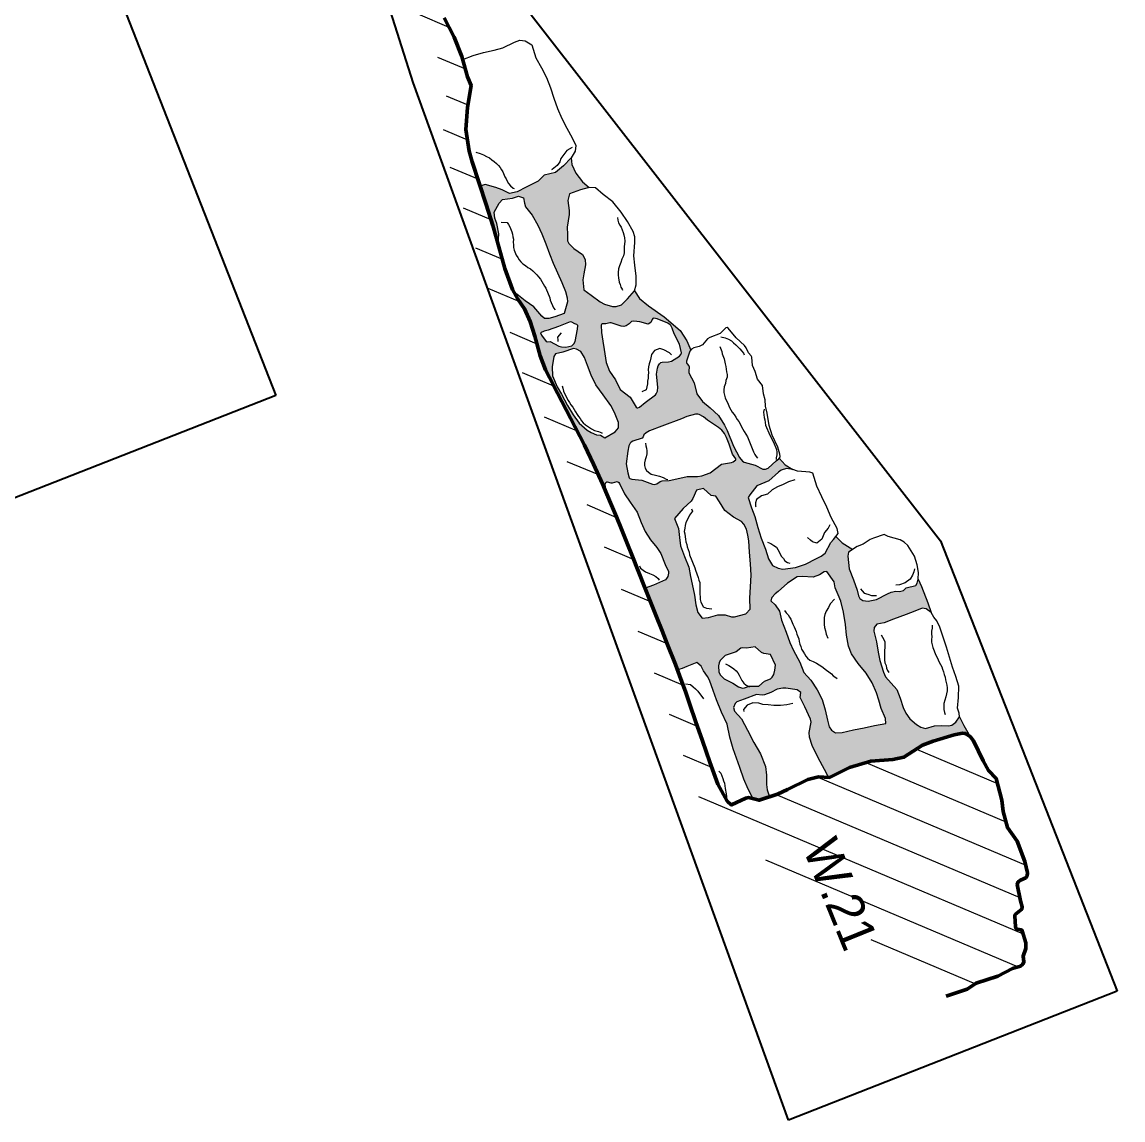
# Model space of a CAD drawing. Header units: millimetres. Extents: x -3113 to 15022, y -19591 to 4665.
# Drawn here: x 4160 to 6578, y -18801 to -16388 of the extents above; entities that cross this region are included whole.
import ezdxf

# ---------------------------------------------------------------- set-up
doc = ezdxf.new("R2010")
doc.units = ezdxf.units.MM
doc.header["$XCLIPFRAME"] = 2
for name, color, linetype, lineweight in [('0A-anno', 6, 'Continuous', 13), ('0A-cutline', 7, 'Continuous', 50), ('0A-detail', 7, 'Continuous', 18), ('0A-detail-detail', 7, 'Continuous', 13), ('0A-hatch', 7, 'Continuous', 25), ('0T-hatch', 7, 'Continuous', 9)]:
    doc.layers.add(name, color=color, linetype=linetype, lineweight=lineweight)
doc.styles.add('Annotative', font='Akzidenz-grotesk-roman.ttf')
picture_1 = doc.add_image_def('image3.png', size_in_pixel=(1920, 1080))
picture_2 = doc.add_image_def('image5.png', size_in_pixel=(1920, 1080))
picture_3 = doc.add_image_def('image8.png', size_in_pixel=(1920, 1080))
picture_4 = doc.add_image_def('image11.png', size_in_pixel=(1920, 1080))

msp = doc.modelspace()

# ---------------------------------------------------------------- hatches: boundary and pattern name
at = {"layer": '0A-hatch'}
h = msp.add_hatch(dxfattribs=at)
h.set_pattern_fill('AR-SAND', color=256, angle=270.1763)
h.set_pattern_definition([(239.0944, (100.386, -16969.925), (19.4998, -44.91738), [0, -38.608, 0, -43.18, 0, -41.275]), (209.0944, (100.386, -16969.925), (-15.4156, -83.1953), [0, -20.828, 0, -34.798, 0, -13.335]), (169.0944, (129.435, -16958.427), (-73.49455, -29.24485), [0, -12.7, 0, -45.72, 0, -59.69]), (159.0944, (129.435, -16958.43), (-62.79185, -48.8297), [0, -6.35, 0, -29.972, 0, -34.29])])
h.paths.add_polyline_path([(4802.9, -14740.7), (4800.7, -14758.2), (4802.4, -14762.6), (4821.4, -14748.7), (4847.3, -14737.2), (4887.4, -14725.9), (4908.8, -14738.9), (4928.8, -14761.6), (4942.2, -14782), (4947.6, -14793), (4957.2, -14816.8), (4967.5, -14841.3), (4968.4, -14844.8), (4969.9, -14843.2), (4959.4, -14816.9), (4953.2, -14798.9), (4946.1, -14774.7), (4938.4, -14748.6), (4928, -14721.9), (4927.1, -14719.9), (4927.7, -14718.8), (4930.5, -14716.4), (4932, -14715.6), (4959.7, -14709.4), (4961.5, -14709.5), (4968.1, -14709), (4993.1, -14698.3), (5000.4, -14695.1), (4990.8, -14666.7), (4978.6, -14637.5), (4975.1, -14623.6), (4971.4, -14604.9), (4967.4, -14590.6), (4957.4, -14569.3), (4948.1, -14543.6), (4947.7, -14533.6), (4951.8, -14510.8), (4956.1, -14496.1), (4967, -14470.1), (4982.1, -14446), (4985.9, -14437.7), (4965.3, -14452.5), (4946.7, -14462.8), (4932.1, -14469.9), (4914, -14476.6), (4911.4, -14476.8), (4908.3, -14475.9), (4905.8, -14474.2), (4899.1, -14465.8), (4892.2, -14473.2), (4870.8, -14485.4), (4836.4, -14495), (4789.6, -14503.1), (4760, -14509.6), (4758.4, -14511.3), (4758.4, -14513.6), (4770.9, -14539.6), (4795.2, -14558.5), (4810.5, -14592), (4808.9, -14610), (4820.5, -14658.2), (4823, -14681.8), (4817.8, -14705.2)])
h.paths.add_polyline_path([(4880.8, -14659.1), (4876.8, -14656.4), (4871.3, -14650.6), (4866.9, -14641.9), (4865.6, -14633.2), (4868.4, -14619.4), (4871.4, -14598.3), (4873.9, -14592.1), (4875.4, -14590.6), (4882.5, -14591.6), (4902.9, -14589.1), (4910.6, -14589.8), (4915.3, -14591.8), (4921.1, -14596.7), (4928.8, -14610.6), (4931.5, -14612.9), (4936.5, -14615.1), (4937.2, -14615.8), (4937.9, -14616.8), (4940.1, -14623.1), (4952.1, -14648.7), (4956.9, -14654.7), (4980, -14670.9), (4981.3, -14671.8), (4982.3, -14672.9), (4982, -14673.6), (4981.1, -14674.3), (4978.5, -14675.2), (4976.7, -14675.4), (4971.5, -14674.1), (4950.3, -14673.8), (4922, -14673.9), (4904.7, -14669.1)], flags=16)
h.paths.add_polyline_path([(4855.5, -14562.6), (4848.4, -14559.8), (4844.7, -14557), (4843.2, -14555.1), (4841.8, -14549), (4849.9, -14534.4), (4857.7, -14509.7), (4861.3, -14504.6), (4864.6, -14504.2), (4868.4, -14504.8), (4875.1, -14504.7), (4889.1, -14500.8), (4902.9, -14509), (4906.5, -14512.7), (4909.2, -14517.1), (4910.4, -14521.9), (4908, -14534.3), (4909.7, -14541.2), (4908.7, -14544.6), (4903.2, -14547.7), (4885.2, -14552.6), (4858.5, -14562.3)], flags=16)
h.paths.add_polyline_path([(4897.6, -14924.1), (4915.7, -14951), (4929.6, -14973.5), (4937.4, -14988.6), (4939.1, -14992), (4939, -14978.3), (4941.7, -14969.4), (4950.7, -14964.9), (4943.1, -14964.2), (4938.7, -14960.9), (4936.4, -14951.2), (4935.3, -14927.3), (4936.9, -14917), (4947.6, -14907.7), (4962.9, -14888), (4976.6, -14866.6), (4997.3, -14859), (5018.8, -14858), (5037, -14860.8), (5032.8, -14840.5), (5033.5, -14829.4), (5016.7, -14835.9), (4992, -14842.3), (4977.3, -14842.2), (4971.8, -14844.4), (4970.7, -14844.1), (4969.8, -14843.2), (4968.4, -14844.8), (4968.8, -14846), (4967, -14848.5), (4963.5, -14850.5), (4942.7, -14855.8), (4917.4, -14861.7), (4907.7, -14861.7), (4903.6, -14862.4), (4902.1, -14863), (4889.9, -14870.8), (4875.3, -14877.6), (4872.4, -14878.3), (4869.7, -14878.3), (4852.6, -14870.6), (4841.5, -14865.5), (4842.1, -14866.9), (4842.2, -14879.3), (4840.3, -14885.4), (4836.5, -14891.1), (4835.3, -14893.3), (4833.2, -14895.1), (4838.3, -14893), (4855.5, -14889.2), (4874.7, -14891.8), (4883.4, -14897.5), (4894, -14915.7)])
h.paths.add_polyline_path([(5266, -16794.1), (5280.7, -16812.6), (5293.2, -16834.1), (5301.8, -16853.6), (5310.2, -16875.3), (5318.2, -16897.1), (5326.3, -16917.6), (5336.1, -16939.5), (5345.6, -16960.5), (5353.4, -16980.2), (5357.3, -16993.9), (5357.8, -17003.2), (5350.8, -17028.4), (5330.1, -17036.2), (5317.3, -17039.3), (5307.3, -17039.4), (5301.6, -17034.7), (5283.9, -17014), (5264.9, -17000.6), (5246.9, -16986.1), (5238.9, -16978.8), (5248.9, -16996.8), (5263.8, -17018.2), (5276.4, -17046.1), (5286, -17078.5), (5298.1, -17121.6), (5310, -17152.4), (5318.2, -17169.5), (5336, -17203.6), (5355.2, -17240), (5375.2, -17278.3), (5395.5, -17318.2), (5415.4, -17359.5), (5434.9, -17402.8), (5442.8, -17421.2), (5441, -17403.7), (5441.4, -17401.4), (5442.3, -17399.7), (5444.2, -17398.6), (5445.5, -17398.6), (5453.5, -17400.7), (5457, -17400.9), (5466.8, -17397.9), (5468.8, -17398.4), (5470.6, -17399.9), (5472.2, -17402), (5483.4, -17424.8), (5495.7, -17442.9), (5510.9, -17465.4), (5520, -17487.5), (5528.3, -17507.9), (5540.1, -17526.2), (5554.6, -17542.4), (5563.3, -17555.6), (5572.6, -17579.9), (5579.8, -17595.7), (5580.1, -17598.8), (5578.4, -17606.4), (5575.5, -17611.2), (5573.1, -17613.5), (5547.3, -17625.2), (5528.8, -17632.3), (5553.7, -17694.9), (5565.9, -17725.8), (5577, -17754.1), (5594.9, -17799.9), (5599.4, -17811.8), (5609.8, -17808.9), (5620.5, -17804.4), (5642.2, -17795.8), (5651.6, -17803.7), (5656.7, -17814.1), (5665.8, -17826), (5669.9, -17833.9), (5677.7, -17857.2), (5685.3, -17877.5), (5696.1, -17904.7), (5708.4, -17931.2), (5714.3, -17959.8), (5721.7, -17985.2), (5729.4, -18005.9), (5736.9, -18025.9), (5745.5, -18051.8), (5755, -18074.1), (5766.2, -18095), (5778.8, -18098.2), (5801.7, -18090.5), (5796.6, -18075.5), (5794.9, -18063.2), (5795.4, -18043.2), (5793.3, -18023.9), (5782.2, -17996.2), (5767, -17970.9), (5753.6, -17944.2), (5739.9, -17919.3), (5724.6, -17902.2), (5722.4, -17894.5), (5726, -17885.7), (5730.3, -17881.9), (5745.8, -17875.7), (5772.9, -17865.9), (5785.3, -17867), (5790.8, -17866.4), (5804.5, -17861.1), (5818.6, -17854.4), (5830.7, -17851.6), (5837.8, -17851.9), (5862.3, -17855.4), (5870.7, -17861.5), (5869.1, -17872.5), (5879.1, -17893.1), (5891.7, -17920.1), (5893.1, -17926.5), (5889.2, -17949.2), (5889.8, -17959.6), (5895.3, -17978), (5908.7, -18004.6), (5922.8, -18030.6), (5931.5, -18047.7), (5933.8, -18047.8), (5977.5, -18026.5), (6024, -18012), (6072.8, -18008.3), (6097.1, -18003.5), (6137.6, -17976.8), (6160.9, -17968.5), (6207.7, -17954.2), (6225.9, -17950.9), (6231.9, -17951.8), (6242.4, -17958.2), (6228.4, -17934.2), (6219.4, -17914.7), (6211.1, -17926.9), (6201.9, -17933.5), (6194.9, -17934.9), (6178.7, -17934), (6163.9, -17934.6), (6144.3, -17940.7), (6134.3, -17937.9), (6124.4, -17931.7), (6110.1, -17919.2), (6101.1, -17906.6), (6095.6, -17894.5), (6089, -17873.8), (6081.1, -17855.1), (6069, -17840.5), (6056.4, -17827.2), (6052.2, -17816.9), (6044.1, -17790.7), (6040.3, -17772.7), (6036.6, -17750.1), (6030.7, -17726.8), (6031.3, -17718.7), (6037.4, -17711.5), (6053.9, -17708.5), (6074.4, -17700.5), (6101.6, -17689.8), (6121.3, -17682.5), (6137.1, -17676.3), (6146, -17677.5), (6157.1, -17685.6), (6149.7, -17664.3), (6135.9, -17628.1), (6128.5, -17612.4), (6126.3, -17621.1), (6123, -17626), (6101.7, -17631.3), (6095.7, -17637.3), (6087.6, -17639.1), (6079.1, -17638.7), (6069.2, -17640.7), (6061, -17644.6), (6036.8, -17656.8), (6018.8, -17661), (6006.5, -17659.1), (6000.1, -17654.9), (5996.9, -17649.1), (5994.4, -17636.3), (5986.1, -17613.9), (5976.8, -17589.4), (5973.7, -17561.7), (5975.5, -17553.2), (5985, -17546.9), (5961.6, -17532.3), (5947.7, -17518.6), (5942.5, -17524.8), (5936.2, -17531.8), (5924, -17555.1), (5914.9, -17562), (5905, -17566.8), (5880.7, -17579.6), (5858.7, -17586.9), (5830.7, -17590.3), (5820.4, -17588.5), (5808.5, -17582.1), (5799.5, -17567.9), (5792.6, -17546.1), (5783.6, -17522.2), (5775.9, -17498.5), (5769.3, -17474.4), (5761.9, -17455.7), (5754.6, -17433.2), (5758.3, -17426.7), (5773.9, -17406.9), (5800.3, -17396.5), (5821.4, -17377.1), (5827.7, -17372.8), (5839.4, -17369.1), (5853, -17371.4), (5835.9, -17361.4), (5823.1, -17346.2), (5822, -17347.6), (5816.2, -17352), (5798.5, -17368.3), (5792.8, -17370.6), (5789.3, -17370.9), (5786.8, -17370.4), (5770.2, -17361.6), (5746.1, -17355.2), (5742.6, -17352.9), (5736, -17345.3), (5722.4, -17319.7), (5708.8, -17285.7), (5703.2, -17273.8), (5689.8, -17252.9), (5671.6, -17236.1), (5654.8, -17221.8), (5642.3, -17204.7), (5636.3, -17180.9), (5624.6, -17158.8), (5624.3, -17155.3), (5625.6, -17145.9), (5624.7, -17143.3), (5619.8, -17138.6), (5619.1, -17136.5), (5619.6, -17133.4), (5626.8, -17111.6), (5628.6, -17109.4), (5620.1, -17088.8), (5605.8, -17066.1), (5570.7, -17035.9), (5535.6, -17011.6), (5516.3, -16995.9), (5505.5, -16979), (5490, -16996), (5476.6, -17009.7), (5464.8, -17013), (5457.1, -17012.9), (5439, -17008.2), (5429.8, -17002.9), (5410.2, -16987.9), (5393.7, -16976.2), (5391.6, -16954.8), (5394.1, -16941), (5397.3, -16921.6), (5396.6, -16909.8), (5391.2, -16898.5), (5372.3, -16885.9), (5360.8, -16874.9), (5358.2, -16869), (5358.1, -16854.6), (5357, -16838.7), (5362, -16810.8), (5361.6, -16802), (5358.5, -16780.2), (5362.5, -16765.7), (5386.7, -16757), (5405.6, -16751.8), (5391.1, -16739.5), (5376.5, -16720.2), (5367.9, -16700.8), (5366.2, -16686.6), (5349.2, -16703.8), (5331.5, -16718.4), (5306.9, -16724.3), (5293.5, -16737.4), (5267.4, -16750.7), (5247.3, -16761.1), (5230.9, -16764.5), (5214.7, -16756.9), (5200.5, -16751.8), (5177.5, -16744.7), (5166, -16748.5), (5179.4, -16788.9), (5193.9, -16835.4), (5205.7, -16876.9), (5206.9, -16853.6), (5203, -16830.5), (5198.5, -16819), (5197.1, -16805.8), (5207.8, -16786.1), (5215.3, -16777.7), (5236.9, -16774.8), (5250.4, -16770.8), (5261.7, -16774), (5263.3, -16785.7)])
h.paths.add_polyline_path([(5364, -17046.9), (5367.5, -17047.7), (5374, -17051.5), (5378.4, -17053), (5380.8, -17054.7), (5380.3, -17062.8), (5374.6, -17090.4), (5371.6, -17095), (5367.4, -17099.6), (5354.2, -17102.3), (5344.8, -17101.9), (5339.1, -17100.2), (5320.1, -17089.9), (5314.9, -17090.5), (5311.2, -17090.1), (5300.8, -17076.2), (5299, -17071.2), (5306.8, -17067.2), (5315.6, -17065.5), (5338.6, -17057.1)], flags=16)
h.paths.add_polyline_path([(5434.7, -17051.5), (5442.6, -17051.2), (5450.8, -17048.9), (5453.9, -17048.8), (5476.2, -17056.6), (5482.1, -17056.8), (5487, -17055.7), (5493.8, -17051.2), (5498.4, -17046.3), (5503.6, -17045.3), (5517.2, -17046.5), (5535.1, -17052), (5541.3, -17048.6), (5544.1, -17041.4), (5545.8, -17039.5), (5547.5, -17038.5), (5554.8, -17040.2), (5578.2, -17049.7), (5583.2, -17053.2), (5585, -17055.1), (5588.2, -17061.1), (5592.2, -17073.5), (5604.2, -17096.1), (5608.4, -17115.1), (5607.1, -17118.8), (5603.7, -17122.4), (5586.2, -17133), (5580.2, -17134.4), (5565.9, -17135.2), (5563.2, -17136.5), (5560, -17139.4), (5557.4, -17143.5), (5555.6, -17148.4), (5553.7, -17162), (5556.5, -17190.6), (5555.6, -17199.3), (5553.1, -17205), (5551.5, -17207.2), (5528.9, -17223.9), (5516.3, -17234), (5512.3, -17235.9), (5511.1, -17235.8), (5508.9, -17234), (5496, -17212.7), (5473.9, -17195.3), (5463.4, -17174.1), (5450, -17155.6), (5442.7, -17136.1), (5438.8, -17107.9), (5435.6, -17089.1), (5432.9, -17070.3), (5432.2, -17054.4), (5433, -17052.5)], flags=16)
h.paths.add_polyline_path([(5371.1, -17105.3), (5377.6, -17106.7), (5387.6, -17111.7), (5395.1, -17125.2), (5401.9, -17142.9), (5410.2, -17164), (5420, -17185), (5436.4, -17207.6), (5453.5, -17230.5), (5461.4, -17245.7), (5470.1, -17268.2), (5470.4, -17279.5), (5462.9, -17288.3), (5439.8, -17301.6), (5430.6, -17295.8), (5421.7, -17294.8), (5409.9, -17290.1), (5401.2, -17284.6), (5384, -17269.6), (5370.3, -17251.1), (5358.4, -17230.8), (5344.7, -17205.8), (5335.2, -17189.9), (5325.1, -17165.3), (5324.5, -17145.8), (5327.8, -17122.9), (5332, -17117.2), (5347.7, -17113.2)], flags=16)
h.paths.add_polyline_path([(5538.4, -17286.7), (5565.3, -17275.8), (5608.1, -17260.2), (5620, -17255), (5639.2, -17249.7), (5644.1, -17249.8), (5647.3, -17250.4), (5656.8, -17255.7), (5665.2, -17262.8), (5689.7, -17279.1), (5697.1, -17285.2), (5703, -17292.5), (5707, -17300.7), (5712.9, -17315.5), (5720.5, -17337.9), (5728, -17347.7), (5727.5, -17349.8), (5721.7, -17354.2), (5718.1, -17355.7), (5696.1, -17359.5), (5683.8, -17369.3), (5671.4, -17378.3), (5652.8, -17385.6), (5643.6, -17386.5), (5620.8, -17386.9), (5605, -17390.1), (5581.1, -17395.3), (5566.2, -17396.5), (5561.8, -17398), (5554, -17402.8), (5549.2, -17404.1), (5544.9, -17403.9), (5521.1, -17395), (5499.1, -17392.3), (5495, -17390.9), (5493.4, -17389.3), (5490.9, -17378.9), (5486.7, -17359), (5490.6, -17331.1), (5493, -17319.5), (5495.9, -17313.5), (5497.6, -17311.5), (5501.4, -17308.7), (5521.7, -17302.7), (5524.6, -17299.7), (5526, -17295.1), (5530.8, -17290.8)], flags=16)
h.paths.add_polyline_path([(5641.5, -17416.8), (5656.5, -17413.4), (5673.5, -17428.2), (5683.7, -17430.1), (5692, -17442.3), (5703.9, -17461.6), (5722.4, -17475.8), (5740.2, -17485.9), (5745.1, -17491.4), (5751, -17502.8), (5754.4, -17515.5), (5756, -17528.1), (5757.7, -17553.2), (5759.7, -17578.7), (5761.2, -17603.8), (5760.2, -17628.9), (5758.6, -17654.1), (5758.9, -17678.6), (5749.8, -17688.3), (5724.9, -17694.9), (5718.1, -17694.8), (5704.5, -17690.8), (5688.3, -17690.8), (5668.1, -17696.6), (5654, -17697.8), (5644, -17685.5), (5640, -17669), (5636.9, -17647.8), (5631.9, -17623), (5628.2, -17606.7), (5624.4, -17585.7), (5614.8, -17562.5), (5606.1, -17538.7), (5603.8, -17521), (5601.7, -17501.2), (5593.1, -17478.9), (5611.9, -17456.8), (5629.4, -17441.1), (5633.4, -17435.4)], flags=16)
h.paths.add_polyline_path([(5862.8, -17607.1), (5873.6, -17606.2), (5897.7, -17608.2), (5911.8, -17603), (5921.9, -17596.4), (5927.9, -17595.6), (5943.6, -17618.3), (5946.3, -17631.6), (5952.5, -17647.1), (5958.3, -17660.6), (5964.2, -17684.7), (5968.4, -17711.6), (5970.6, -17735.6), (5975.3, -17759.3), (5982, -17776.3), (5996.2, -17797.6), (6014.2, -17819), (6027.2, -17839.8), (6036.7, -17862), (6041.8, -17878.3), (6047.1, -17896.5), (6056.8, -17918.8), (6056.9, -17929.2), (6032, -17934.2), (6009.6, -17939.1), (5985.9, -17943.3), (5961.4, -17949.5), (5946.7, -17949.7), (5938.1, -17944.1), (5933, -17936.6), (5929.3, -17921.8), (5924, -17899.8), (5917.2, -17876.8), (5906.1, -17855.2), (5892.6, -17834.4), (5877.5, -17817.7), (5868.1, -17794.7), (5854.2, -17769.4), (5846.5, -17751.7), (5838.2, -17729.1), (5828.1, -17702.1), (5823.5, -17682.8), (5814.5, -17669), (5804.9, -17659.6), (5806.9, -17652.5), (5814.4, -17644.3), (5820.8, -17639.6), (5841.5, -17621.4)], flags=16)
h.paths.add_polyline_path([(5738.4, -17763.6), (5742.6, -17763), (5751.3, -17763.6), (5770.1, -17761.3), (5784.4, -17773.3), (5789.6, -17775.9), (5804.2, -17777.9), (5815.1, -17801.1), (5813.4, -17812), (5811.1, -17821.5), (5807.8, -17827.6), (5803.8, -17831.3), (5790.5, -17836.6), (5778.4, -17847.4), (5756.9, -17847.3), (5746.5, -17851.4), (5742.1, -17851.7), (5733.6, -17848.7), (5720.9, -17840.9), (5702.4, -17831.1), (5694.2, -17823), (5690.8, -17816.8), (5689.5, -17802.7), (5690.9, -17796.4), (5693.4, -17790.8), (5704.7, -17780.3), (5728.7, -17771.7)], flags=16)
at = {"layer": '0T-hatch'}
h = msp.add_hatch(dxfattribs=at)
h.set_pattern_fill('JIS_WOOD', color=256, scale=100)
h.set_pattern_definition([(337.0514, (-93.74, -1530.92), (27.57044, 65.1143), [])])
h.paths.add_polyline_path([(4757.7, -14512), (4760, -14509.6), (4789.6, -14503.1), (4836.4, -14495), (4870.8, -14485.4), (4892.2, -14473.2), (4900.8, -14464), (4906, -14453), (4905.8, -14441.9), (4894.3, -14419.8), (4881.6, -14396.9), (4877.3, -14372.5), (4879.4, -14324.3), (4876.8, -14275.4), (4869.9, -14249.3), (4865.9, -14245.3), (4860.6, -14243.5), (4823.3, -14244.6), (4775.6, -14253.3), (4680.4, -14277.3), (4633.2, -14289), (4586.7, -14299), (4539.2, -14307.5), (4484.7, -14316.2), (4474.4, -14313.1), (4460.5, -14279.7), (4450.9, -14254.1), (4440, -14230.9), (4415.5, -14189.8), (4389.1, -14152.4), (4348.3, -14181.3), (4373.6, -14217), (4395.8, -14254.4), (4404.8, -14273.6), (4414.1, -14298.1), (4432.1, -14341.6), (4547.2, -15007.2), (4578.9, -15056), (4590.4, -15077), (4600.1, -15101.5), (4607.9, -15131.8), (4615.5, -15165.2), (4623.8, -15196.5), (4632.6, -15224.8), (4649.9, -15272.5), (4666.5, -15315.3), (4682.5, -15356.4), (4698.1, -15398), (4712, -15433.7), (4722, -15467), (4729.6, -15506.5), (4737.4, -15553.1), (4748.6, -15603.2), (4764.4, -15652.6), (4782.9, -15700), (4821.3, -15790.1), (4839.1, -15834.2), (4855.2, -15878.4), (4885, -15972.5), (4904.7, -16020.2), (4924.4, -16064.6), (4941.8, -16108.4), (4958.1, -16153.5), (4974.3, -16199.2), (4990, -16245.7), (5021.2, -16347.4), (5031, -16374.2), (5042, -16399.9), (5063.3, -16441.8), (5078.8, -16480.2), (5091.1, -16524.3), (5094.6, -16533), (5088.4, -16569.8), (5084.7, -16626), (5093, -16682.1), (5100.7, -16710), (5131.8, -16804.2), (5146, -16849.6), (5159.1, -16895.9), (5173, -16944.5), (5191.3, -16996.2), (5206.5, -17023.3), (5220.1, -17042.9), (5229.4, -17063.5), (5237.9, -17092.3), (5250.6, -17137.4), (5264.1, -17172.3), (5273.5, -17191.9), (5291.7, -17226.8), (5310.9, -17263.2), (5330.8, -17301.2), (5350.6, -17340.4), (5370, -17380.6), (5389.2, -17423), (5398.9, -17445.4), (5408.9, -17469.2), (5419.4, -17494.4), (5430.4, -17521.4), (5442.1, -17550.3), (5454.6, -17581.2), (5481, -17647.4), (5507.2, -17713.3), (5519.3, -17744.1), (5530.4, -17772.3), (5548.2, -17817.9), (5560.3, -17849.7), (5569.7, -17875.5), (5579.6, -17903.9), (5592.1, -17940.6), (5607, -17984), (5623.5, -18031.5), (5642.3, -18083.6), (5668.8, -18131.8), (5696, -18155.9), (6189.7, -18529), (6236.1, -18513.6), (6256, -18500), (6303.1, -18485), (6335.6, -18467.9), (6353.1, -18462.6), (6358, -18458.5), (6360.7, -18452.9), (6358.6, -18440.7), (6364.8, -18423.7), (6364.8, -18411.3), (6356.7, -18384.8), (6354.5, -18383.2), (6343.7, -18380.8), (6341.8, -18376.4), (6340.2, -18350.3), (6355.9, -18337.5), (6356.8, -18332.2), (6353.1, -18319.3), (6346, -18283), (6348.2, -18277.4), (6352.9, -18273.5), (6364.4, -18268.6), (6367.4, -18264.1), (6368.1, -18257.9), (6362.8, -18232.9), (6345.9, -18187.7), (6324.3, -18158.3), (6315.1, -18122.5), (6311.7, -18098.2), (6299.9, -18050.4), (6283.1, -18033.1), (6270.8, -18011.8), (6249.7, -17967.9), (6242.4, -17958.2), (6231.9, -17951.8), (6225.9, -17950.9), (6207.7, -17954.2), (6160.9, -17968.5), (6137.6, -17976.8), (6097.1, -18003.5), (6072.8, -18008.3), (6024, -18012), (5977.5, -18026.5), (5932, -18048.7), (5931.5, -18047.7), (5909.3, -18047), (5885.6, -18052.7), (5841.3, -18074.2), (5819.2, -18084.6), (5778.8, -18098.2), (5755.5, -18092.2), (5749.5, -18093.2), (5717.8, -18108.4), (5708.4, -18100.1), (5688, -18063), (5670.6, -18014.8), (5654.2, -17967.7), (5639.4, -17924.4), (5626.9, -17887.7), (5616.9, -17858.8), (5607.2, -17832.2), (5594.9, -17799.9), (5577, -17754.1), (5565.9, -17725.8), (5553.7, -17694.9), (5528.8, -17632.3), (5528.1, -17632.6), (5528.7, -17632), (5527.5, -17628.9), (5501, -17562.6), (5488.5, -17531.6), (5476.7, -17502.5), (5465.6, -17475.4), (5455, -17449.9), (5444.8, -17425.8), (5434.9, -17402.8), (5415.4, -17359.5), (5395.5, -17318.2), (5375.2, -17278.3), (5355.2, -17240), (5336, -17203.6), (5318.2, -17169.5), (5310, -17152.4), (5298.1, -17121.6), (5286, -17078.5), (5276.4, -17046.1), (5263.8, -17018.2), (5248.9, -16996.8), (5238.9, -16978.8), (5237.8, -16977.9), (5220.7, -16929.3), (5205.7, -16876.9), (5205.7, -16876.9), (5193.9, -16835.4), (5179.4, -16788.9), (5148.5, -16695.5), (5142, -16671.8), (5134.9, -16624), (5138.2, -16575.6), (5146.2, -16527.4), (5138.5, -16508.3), (5126.2, -16464), (5108.8, -16421.1), (5087.3, -16378.7), (5077.5, -16355.8), (5068.6, -16331.5), (5037.6, -16230.4), (5021.6, -16182.8), (5005.2, -16136.6), (4988.5, -16090.7), (4970.5, -16045.2), (4950.7, -16000.5), (4932, -15955.4), (4902.5, -15862.2), (4885.8, -15816.3), (4867.5, -15771), (4829.2, -15681.1), (4811.6, -15635.9), (4796.9, -15590.1), (4786.5, -15543.5), (4778.8, -15497.6), (4770.6, -15455), (4759.3, -15417.5), (4744.9, -15380.2), (4729.2, -15338.5), (4713.1, -15297.1), (4696.7, -15254.9), (4680, -15208.9), (4671.9, -15182.7), (4664.1, -15153.2), (4656.5, -15120), (4647.7, -15086), (4635.8, -15055.7), (4621.8, -15030.3), (4605.3, -15004.8), (4644.3, -14990.5), (4665.9, -14979.1), (4689.7, -14974.7), (4733, -14952.8), (4751.4, -14936.8), (4790.4, -14907.5), (4832, -14893.8), (4836.9, -14890.5), (4840.3, -14885.4), (4842.2, -14879.3), (4842.1, -14866.9), (4832.5, -14844.2), (4816.1, -14798.2), (4800.7, -14758.2), (4802.9, -14740.7), (4817.8, -14705.2), (4823, -14681.8), (4820.5, -14658.2), (4808.9, -14610), (4810.5, -14592), (4795.2, -14558.5), (4770.9, -14539.6)])
h.paths.add_polyline_path([(4341.3, -14491.9), (4486, -14849.2), (4685.2, -14768.5), (4540.4, -14411.2)], flags=9)
h.paths.add_polyline_path([(5791.8, -18209.1), (5936.5, -18566.5), (6135.7, -18485.8), (5991, -18128.5)], flags=9)

# ---------------------------------------------------------------- linework, layer by layer
at = {"layer": '0A-cutline'}
msp.add_lwpolyline([(5087.3, -16378.7), (5108.8, -16421.1), (5126.2, -16464), (5138.5, -16508.3), (5146.2, -16527.4), (5138.2, -16575.6), (5134.9, -16624), (5142, -16671.8), (5148.5, -16695.5), (5179.4, -16788.9), (5193.9, -16835.4), (5207.2, -16882.3), (5220.7, -16929.3), (5237, -16975.5), (5248.9, -16996.8), (5263.8, -17018.2), (5276.4, -17046.1), (5286, -17078.5), (5298.1, -17121.6), (5310, -17152.4), (5318.2, -17169.5), (5336, -17203.6), (5355.2, -17240), (5375.2, -17278.3), (5395.5, -17318.2), (5415.4, -17359.5), (5434.9, -17402.8), (5444.8, -17425.8), (5455, -17449.9), (5465.6, -17475.4), (5476.7, -17502.5), (5488.5, -17531.6), (5501, -17562.6), (5527.5, -17628.9), (5553.7, -17694.9), (5565.9, -17725.8), (5577, -17754.1), (5594.9, -17799.9), (5607.2, -17832.2), (5616.9, -17858.8), (5626.9, -17887.7), (5639.4, -17924.4), (5654.2, -17967.7), (5670.6, -18014.8), (5688, -18063), (5708.4, -18100.1), (5717.2, -18107.9), (5718.6, -18108), (5749.5, -18093.2), (5755.5, -18092.2), (5778.8, -18098.2), (5819.2, -18084.6), (5841.3, -18074.2), (5885.6, -18052.7), (5909.3, -18047), (5933.8, -18047.8), (5977.5, -18026.5), (6024, -18012), (6072.8, -18008.3), (6097.1, -18003.5), (6137.6, -17976.8), (6160.9, -17968.5), (6207.7, -17954.2), (6225.9, -17950.9), (6231.9, -17951.8), (6242.4, -17958.2), (6249.7, -17967.9), (6270.8, -18011.8), (6283.1, -18033.1), (6299.9, -18050.4), (6311.7, -18098.2), (6315.1, -18122.5), (6324.3, -18158.3), (6345.9, -18187.7), (6362.8, -18232.9), (6368.1, -18257.9), (6367.4, -18264.1), (6364.4, -18268.6), (6352.9, -18273.5), (6348.2, -18277.4), (6346, -18283), (6353.1, -18319.3), (6356.8, -18332.2), (6355.9, -18337.5), (6341.5, -18349.3), (6340.3, -18351.9), (6341.8, -18376.4), (6343, -18379.2), (6345.4, -18381.2), (6354.5, -18383.2), (6356.7, -18384.8), (6364.8, -18411.3), (6364.8, -18423.7), (6358.6, -18440.7), (6360.7, -18452.9), (6358, -18458.5), (6353.1, -18462.6), (6335.6, -18467.9), (6303.1, -18485), (6256, -18500), (6236.1, -18513.6), (6189.7, -18529)], dxfattribs=at)
at = {"layer": '0A-detail'}
for points in [[(5127.8, -16470), (5150.5, -16461.8), (5173.6, -16454.8), (5197.2, -16449.6), (5215.9, -16444.4), (5241.6, -16431.9), (5253.4, -16428.1), (5265.3, -16429.2), (5279.5, -16438.4), (5288.8, -16466.7), (5300.7, -16488.5), (5312, -16509.8), (5320.5, -16532.4), (5328.2, -16555.3), (5336.4, -16578.1), (5345.8, -16600.2), (5356.8, -16621.5), (5368.6, -16642.5), (5376.4, -16659), (5375.1, -16671.5), (5366.2, -16686.6), (5349.2, -16703.8), (5331.5, -16718.4), (5306.9, -16724.3), (5293.5, -16737.4), (5267.4, -16750.7), (5247.3, -16761.1), (5230.9, -16764.5), (5214.7, -16756.9), (5200.5, -16751.8), (5177.5, -16744.7), (5166, -16748.5)], [(5366.2, -16686.6), (5367.9, -16700.8), (5376.5, -16720.2), (5391.1, -16739.5), (5405.6, -16751.8)], [(5205.7, -16876.8), (5206.9, -16853.6), (5203, -16830.5), (5198.5, -16819), (5197.1, -16805.8), (5207.8, -16786.1), (5215.3, -16777.7), (5236.9, -16774.8), (5250.4, -16770.8), (5261.7, -16774), (5263.3, -16785.7), (5266, -16794.1), (5280.7, -16812.6), (5293.2, -16834.1), (5301.8, -16853.6), (5310.2, -16875.3), (5318.2, -16897.1), (5326.3, -16917.6), (5336.1, -16939.5), (5345.6, -16960.5), (5353.4, -16980.2), (5357.3, -16993.9), (5357.8, -17003.2), (5350.8, -17028.4), (5330.1, -17036.2), (5317.3, -17039.3), (5307.3, -17039.4), (5301.6, -17034.7), (5283.9, -17014), (5264.9, -17000.6), (5246.9, -16986.1), (5238.3, -16978.3)], [(5505.5, -16979), (5516.3, -16995.9), (5535.6, -17011.6), (5570.7, -17035.9), (5605.8, -17066.1), (5620.1, -17088.8), (5628.6, -17109.4)], [(5823.1, -17346.2), (5835.9, -17361.4), (5853, -17371.4)], [(5442.8, -17421.1), (5441, -17403.7), (5441.4, -17401.4), (5442.3, -17399.7), (5444.2, -17398.6), (5445.5, -17398.6), (5453.5, -17400.7), (5457, -17400.9), (5466.8, -17397.9), (5468.8, -17398.4), (5470.6, -17399.9), (5472.2, -17402), (5483.4, -17424.8), (5495.7, -17442.9), (5510.9, -17465.4), (5520, -17487.5), (5528.3, -17507.9), (5540.1, -17526.2), (5554.6, -17542.4), (5563.3, -17555.6), (5572.6, -17579.9), (5579.8, -17595.7), (5580.1, -17598.8), (5578.4, -17606.4), (5575.5, -17611.2), (5573.1, -17613.5), (5547.3, -17625.2), (5528.6, -17632.4), (5528.7, -17632), (5530.5, -17630.3)], [(5947.7, -17518.6), (5961.6, -17532.3), (5985, -17546.9)], [(6128.5, -17612.4), (6135.9, -17628.1), (6149.7, -17664.3), (6157.1, -17685.6)], [(5766.2, -18095), (5755, -18074.1), (5745.5, -18051.8), (5736.9, -18025.9), (5729.4, -18005.9), (5721.7, -17985.2), (5714.3, -17959.8), (5708.4, -17931.2), (5696.1, -17904.7), (5685.3, -17877.5), (5677.7, -17857.2), (5669.9, -17833.9), (5665.8, -17826), (5656.7, -17814.1), (5651.6, -17803.7), (5642.2, -17795.8), (5620.5, -17804.4), (5609.8, -17808.9), (5599.4, -17811.8)], [(5931.5, -18047.7), (5922.8, -18030.6), (5908.7, -18004.6), (5895.3, -17978), (5889.8, -17959.6), (5889.2, -17949.2), (5893.1, -17926.5), (5891.7, -17920.1), (5879.1, -17893.1), (5869.1, -17872.5), (5870.7, -17861.5), (5862.3, -17855.4), (5837.8, -17851.9), (5830.7, -17851.6), (5818.6, -17854.4), (5804.5, -17861.1), (5790.8, -17866.4), (5785.3, -17867), (5772.9, -17865.9), (5745.8, -17875.7), (5730.3, -17881.9), (5726, -17885.7), (5722.4, -17894.5), (5724.6, -17902.2), (5739.9, -17919.3), (5753.6, -17944.2), (5767, -17970.9), (5782.2, -17996.2), (5793.3, -18023.9), (5795.4, -18043.2), (5794.9, -18063.2), (5796.6, -18075.5), (5801.7, -18090.5)], [(6219.4, -17914.7), (6228.4, -17934.2), (6242.4, -17958.2)]]:
    msp.add_lwpolyline(points, dxfattribs=at)
for points in [[(5505.6, -16860.1), (5502, -16848.4), (5489.6, -16826.5), (5475.6, -16806.1), (5457.8, -16782.8), (5436.6, -16766.9), (5419.2, -16752.6), (5405.6, -16751.8), (5386.7, -16757), (5362.5, -16765.7), (5358.5, -16780.2), (5361.6, -16802), (5362, -16810.8), (5357, -16838.7), (5358.1, -16854.6), (5358.2, -16869), (5360.8, -16874.9), (5372.3, -16885.9), (5391.2, -16898.5), (5396.6, -16909.8), (5397.3, -16921.6), (5394.1, -16941), (5391.6, -16954.8), (5393.7, -16976.2), (5410.2, -16987.9), (5429.8, -17002.9), (5439, -17008.2), (5457.1, -17012.9), (5464.8, -17013), (5476.6, -17009.7), (5490, -16996), (5505.5, -16979), (5508.7, -16965.8), (5508.6, -16946.7), (5505.6, -16922), (5504.1, -16901.9), (5506.3, -16872.4)], [(5371.6, -17095), (5374.6, -17090.4), (5380.3, -17062.8), (5380.8, -17054.7), (5378.4, -17053), (5374, -17051.5), (5367.5, -17047.7), (5364, -17046.9), (5338.6, -17057.1), (5315.6, -17065.5), (5306.8, -17067.2), (5299, -17071.2), (5300.8, -17076.2), (5311.2, -17090.1), (5314.9, -17090.5), (5320.1, -17089.9), (5339.1, -17100.2), (5344.8, -17101.9), (5354.2, -17102.3), (5367.4, -17099.6)], [(5604.2, -17096.1), (5592.2, -17073.5), (5588.2, -17061.1), (5585, -17055.1), (5583.2, -17053.2), (5578.2, -17049.7), (5554.8, -17040.2), (5547.5, -17038.5), (5545.8, -17039.5), (5544.1, -17041.4), (5541.3, -17048.6), (5535.1, -17052), (5517.2, -17046.5), (5503.6, -17045.3), (5498.4, -17046.3), (5493.8, -17051.2), (5487, -17055.7), (5482.1, -17056.8), (5476.2, -17056.6), (5453.9, -17048.8), (5450.8, -17048.9), (5442.6, -17051.2), (5434.7, -17051.5), (5433, -17052.5), (5432.2, -17054.4), (5432.9, -17070.3), (5435.6, -17089.1), (5438.8, -17107.9), (5442.7, -17136.1), (5450, -17155.6), (5463.4, -17174.1), (5473.9, -17195.3), (5496, -17212.7), (5508.9, -17234), (5511.1, -17235.8), (5512.3, -17235.9), (5516.3, -17234), (5528.9, -17223.9), (5551.5, -17207.2), (5553.1, -17205), (5555.6, -17199.3), (5556.5, -17190.6), (5553.7, -17162), (5555.6, -17148.4), (5557.4, -17143.5), (5560, -17139.4), (5563.2, -17136.5), (5565.9, -17135.2), (5580.2, -17134.4), (5586.2, -17133), (5603.7, -17122.4), (5607.1, -17118.8), (5608.4, -17115.1), (5604.2, -17096.1)], [(5630.4, -17107.2), (5626.8, -17111.6), (5619.6, -17133.4), (5619.1, -17136.5), (5619.8, -17138.6), (5624.7, -17143.3), (5625.6, -17145.9), (5624.3, -17155.3), (5624.6, -17158.8), (5636.3, -17180.9), (5642.3, -17204.7), (5654.8, -17221.8), (5671.6, -17236.1), (5689.8, -17252.9), (5703.2, -17273.8), (5708.8, -17285.7), (5722.4, -17319.7), (5736, -17345.3), (5742.6, -17352.9), (5746.1, -17355.2), (5770.2, -17361.6), (5786.8, -17370.4), (5789.3, -17370.9), (5792.8, -17370.6), (5798.5, -17368.3), (5816.2, -17352), (5822, -17347.6), (5824.1, -17344.8), (5824.8, -17342.4), (5824.7, -17337.4), (5819.7, -17321.9), (5807.8, -17296), (5801, -17274.9), (5796.3, -17247.4), (5792.8, -17231.9), (5792.5, -17218.2), (5788.2, -17204.9), (5786.2, -17186.8), (5775.3, -17172.5), (5770, -17156.2), (5764.7, -17142.9), (5762.9, -17124.4), (5761.4, -17121.6), (5755.3, -17115.3), (5750.7, -17103.7), (5747, -17098.8), (5728.7, -17082), (5710.6, -17060.6), (5709, -17059.2), (5705.7, -17059.9), (5693.3, -17072.1), (5670.7, -17080.9), (5665.5, -17084.1), (5654.7, -17097.1), (5647, -17101.1), (5635.8, -17104.2), (5630.4, -17107.2)], [(5470.4, -17279.5), (5470.1, -17268.2), (5461.4, -17245.7), (5453.5, -17230.5), (5436.4, -17207.6), (5420, -17185), (5410.2, -17164), (5401.9, -17142.9), (5395.1, -17125.2), (5387.6, -17111.7), (5377.6, -17106.7), (5371.1, -17105.3), (5347.7, -17113.2), (5332, -17117.2), (5327.8, -17122.9), (5324.5, -17145.8), (5325.1, -17165.3), (5335.2, -17189.9), (5344.7, -17205.8), (5358.4, -17230.8), (5370.3, -17251.1), (5384, -17269.6), (5401.2, -17284.6), (5409.9, -17290.1), (5421.7, -17294.8), (5430.6, -17295.8), (5439.8, -17301.6), (5462.9, -17288.3)], [(5703, -17292.5), (5697.1, -17285.2), (5689.7, -17279.1), (5665.2, -17262.8), (5656.8, -17255.7), (5647.3, -17250.4), (5644.1, -17249.8), (5639.2, -17249.7), (5620, -17255), (5608.1, -17260.2), (5565.3, -17275.8), (5538.4, -17286.7), (5530.8, -17290.8), (5526, -17295.1), (5524.6, -17299.7), (5521.7, -17302.7), (5501.4, -17308.7), (5497.6, -17311.5), (5495.9, -17313.5), (5493, -17319.5), (5490.6, -17331.1), (5486.7, -17359), (5490.9, -17378.9), (5493.4, -17389.3), (5495, -17390.9), (5499.1, -17392.3), (5521.1, -17395), (5544.9, -17403.9), (5549.2, -17404.1), (5554, -17402.8), (5561.8, -17398), (5566.2, -17396.5), (5581.1, -17395.3), (5605, -17390.1), (5620.8, -17386.9), (5643.6, -17386.5), (5652.8, -17385.6), (5671.4, -17378.3), (5683.8, -17369.3), (5696.1, -17359.5), (5718.1, -17355.7), (5721.7, -17354.2), (5727.5, -17349.8), (5728, -17347.7), (5720.5, -17337.9), (5712.9, -17315.5), (5707, -17300.7)], [(5952.8, -17512.3), (5950.6, -17500.8), (5937.5, -17477.1), (5927.5, -17454.4), (5916.8, -17431.2), (5905.9, -17407.8), (5896.8, -17379.4), (5890.3, -17376.9), (5862.9, -17375.1), (5853, -17371.4), (5839.4, -17369.1), (5827.7, -17372.8), (5821.4, -17377.1), (5800.3, -17396.5), (5773.9, -17406.9), (5758.3, -17426.7), (5754.6, -17433.2), (5761.9, -17455.7), (5769.3, -17474.4), (5775.9, -17498.5), (5783.6, -17522.2), (5792.6, -17546.1), (5799.5, -17567.9), (5808.5, -17582.1), (5820.4, -17588.5), (5830.7, -17590.3), (5858.7, -17586.9), (5880.7, -17579.6), (5905, -17566.8), (5914.9, -17562), (5924, -17555.1), (5936.2, -17531.8), (5942.5, -17524.8)], [(5754.4, -17515.5), (5751, -17502.8), (5745.1, -17491.4), (5740.2, -17485.9), (5722.4, -17475.8), (5703.9, -17461.6), (5692, -17442.3), (5683.7, -17430.1), (5673.5, -17428.2), (5656.5, -17413.4), (5641.5, -17416.8), (5633.4, -17435.4), (5629.4, -17441.1), (5611.9, -17456.8), (5593.1, -17478.9), (5601.7, -17501.2), (5603.8, -17521), (5606.1, -17538.7), (5614.8, -17562.5), (5624.4, -17585.7), (5628.2, -17606.7), (5631.9, -17623), (5636.9, -17647.8), (5640, -17669), (5644, -17685.5), (5654, -17697.8), (5668.1, -17696.6), (5688.3, -17690.8), (5704.5, -17690.8), (5718.1, -17694.8), (5724.9, -17694.9), (5749.8, -17688.3), (5758.9, -17678.6), (5758.6, -17654.1), (5760.2, -17628.9), (5761.2, -17603.8), (5759.7, -17578.7), (5757.7, -17553.2), (5756, -17528.1)], [(6128.5, -17612.4), (6128.9, -17597.6), (6125.8, -17580.6), (6120.3, -17561.5), (6105.4, -17538.2), (6097.7, -17531), (6088.7, -17526.1), (6062.4, -17518.8), (6053.7, -17514), (6030, -17522.3), (6022.7, -17525.2), (6007.5, -17535.4), (5994.4, -17540.5), (5975.5, -17553.2), (5973.7, -17561.7), (5976.8, -17589.4), (5986.1, -17613.9), (5994.4, -17636.3), (5996.9, -17649.1), (6000.1, -17654.9), (6006.5, -17659.1), (6018.8, -17661), (6036.8, -17656.8), (6061, -17644.6), (6069.2, -17640.7), (6079.1, -17638.7), (6087.6, -17639.1), (6095.7, -17637.3), (6101.7, -17631.3), (6123, -17626), (6126.3, -17621.1)], [(6056.8, -17918.8), (6047.1, -17896.5), (6041.8, -17878.3), (6036.7, -17862), (6027.2, -17839.8), (6014.2, -17819), (5996.2, -17797.6), (5982, -17776.3), (5975.3, -17759.3), (5970.6, -17735.6), (5968.4, -17711.6), (5964.2, -17684.7), (5958.3, -17660.6), (5952.5, -17647.1), (5946.3, -17631.6), (5943.6, -17618.3), (5927.9, -17595.6), (5921.9, -17596.4), (5911.8, -17603), (5897.7, -17608.2), (5873.6, -17606.2), (5862.8, -17607.1), (5841.5, -17621.4), (5820.8, -17639.6), (5814.4, -17644.3), (5806.9, -17652.5), (5804.9, -17659.6), (5814.5, -17669), (5823.5, -17682.8), (5828.1, -17702.1), (5838.2, -17729.1), (5846.5, -17751.7), (5854.2, -17769.4), (5868.1, -17794.7), (5877.5, -17817.7), (5892.6, -17834.4), (5906.1, -17855.2), (5917.2, -17876.8), (5924, -17899.8), (5929.3, -17921.8), (5933, -17936.6), (5938.1, -17944.1), (5946.7, -17949.7), (5961.4, -17949.5), (5985.9, -17943.3), (6009.6, -17939.1), (6032, -17934.2), (6056.9, -17929.2)], [(6211.1, -17926.9), (6219.4, -17914.7), (6218.3, -17906.9), (6214.5, -17895.6), (6216.8, -17872.6), (6217.6, -17847.8), (6210.7, -17826.4), (6203.5, -17805.7), (6197.1, -17783.5), (6190.7, -17761.5), (6183.1, -17740), (6176, -17717.8), (6169.5, -17703.8), (6162.6, -17695.5), (6157.1, -17685.6), (6146, -17677.5), (6137.1, -17676.3), (6121.3, -17682.5), (6101.6, -17689.8), (6074.4, -17700.5), (6053.9, -17708.5), (6037.4, -17711.5), (6031.3, -17718.7), (6030.7, -17726.8), (6036.6, -17750.1), (6040.3, -17772.7), (6044.1, -17790.7), (6052.2, -17816.9), (6056.4, -17827.2), (6069, -17840.5), (6081.1, -17855.1), (6089, -17873.8), (6095.6, -17894.5), (6101.1, -17906.6), (6110.1, -17919.2), (6124.4, -17931.7), (6134.3, -17937.9), (6144.3, -17940.7), (6163.9, -17934.6), (6178.7, -17934), (6194.9, -17934.9), (6201.9, -17933.5)], [(5815.1, -17801.1), (5804.2, -17777.9), (5789.6, -17775.9), (5784.4, -17773.3), (5770.1, -17761.3), (5751.3, -17763.6), (5742.6, -17763), (5738.4, -17763.6), (5728.7, -17771.7), (5704.7, -17780.3), (5693.4, -17790.8), (5690.9, -17796.4), (5689.5, -17802.7), (5690.8, -17816.8), (5694.2, -17823), (5702.4, -17831.1), (5720.9, -17840.9), (5733.6, -17848.7), (5742.1, -17851.7), (5746.5, -17851.4), (5756.9, -17847.3), (5778.4, -17847.4), (5790.5, -17836.6), (5803.8, -17831.3), (5807.8, -17827.6), (5811.1, -17821.5), (5813.4, -17812)]]:
    msp.add_lwpolyline(points, close=True, dxfattribs=at)
at = {"layer": '0A-detail-detail'}
for points in [[(5157, -16674.3), (5166.1, -16676.7), (5173.5, -16679.8), (5180, -16683.3), (5186.4, -16686.8), (5192.1, -16690.6), (5196.8, -16694.8), (5202.4, -16698.6), (5206.3, -16703.1), (5210.1, -16707.6), (5213.1, -16712.5), (5216.1, -16717.4), (5220.4, -16727.9), (5223.4, -16732.8), (5225.5, -16738), (5228.5, -16742.9), (5232.7, -16748.3), (5238.7, -16753), (5241.1, -16754)], [(5368.2, -16664), (5356.7, -16670.6), (5350.1, -16679.4), (5343.5, -16688.2), (5341.2, -16695.2), (5335.5, -16703.6), (5324.7, -16712.1), (5323, -16712.8)], [(5212.1, -16827.8), (5225.6, -16828.5), (5228.6, -16833.3), (5231.5, -16838.2), (5235.8, -16848.7), (5237, -16854.3), (5238.3, -16859.9), (5239.5, -16865.5), (5239, -16871.8), (5239.4, -16877.7), (5239.8, -16883.7), (5241, -16889.3), (5245.6, -16900.6), (5248.6, -16905.5), (5251.6, -16910.4), (5255.5, -16914.9), (5260.2, -16919.1), (5265.9, -16922.9), (5270.6, -16927.1), (5277.1, -16930.6), (5281.8, -16934.8), (5286.6, -16938.9), (5290.4, -16943.5), (5294.3, -16948), (5298.5, -16953.4), (5301.5, -16958.3), (5304.5, -16963.2), (5307.5, -16968.1), (5310.5, -16972.9), (5319, -16993.9), (5320.2, -16999.5), (5327, -17016.1), (5330.8, -17020.6)], [(5468, -16817.6), (5468.4, -16823.6), (5469.7, -16829.2), (5472.7, -16834.1), (5475.7, -16839), (5480.3, -16850.3), (5481.5, -16855.9), (5483.1, -16862.4), (5483.8, -16869.2), (5482.8, -16881.8), (5482.3, -16888.1), (5482.2, -16895.3), (5480.8, -16901.9), (5477.7, -16909.3), (5475.5, -16916.3), (5472.4, -16923.6), (5470.1, -16930.6), (5469.1, -16938.2), (5469.5, -16944.1), (5469.9, -16950.1), (5471.7, -16959.5), (5473.8, -16964.7), (5475, -16970.3), (5478, -16975.2), (5478.7, -16977)], [(5344.2, -17071.1), (5335.8, -17080.6), (5337.1, -17086.2), (5336.7, -17090.4)], [(5694.9, -17079.6), (5704.1, -17082.1), (5711.6, -17085.2), (5718.1, -17088.7), (5722.9, -17092.9), (5727.7, -17097.2), (5732.5, -17101.4), (5736.4, -17106), (5740.7, -17111.4), (5744.6, -17116), (5746, -17119.6)], [(5586.2, -17119.4), (5582.4, -17114.9), (5569.4, -17108), (5561.1, -17105.2), (5548.9, -17110.1), (5542.3, -17118.9), (5541, -17125.6), (5539.6, -17132.2), (5537.3, -17139.2), (5536, -17145.9), (5535.5, -17152.2), (5535.9, -17158.1), (5535.4, -17164.4), (5534.9, -17170.7), (5533.5, -17177.4), (5533.9, -17183.3), (5532.5, -17190), (5531.1, -17196.6), (5521.5, -17200.5)], [(5692.4, -17101.2), (5696.7, -17111.8), (5697.9, -17117.5), (5702.2, -17128.1), (5704.7, -17139.4), (5706, -17145), (5706.4, -17151), (5707.6, -17156.7), (5708.9, -17162.3), (5708.4, -17168.7), (5706.1, -17175.8), (5704.8, -17182.5), (5702.5, -17189.6), (5701.1, -17196.3), (5701.5, -17202.3), (5702.8, -17208), (5704, -17213.6), (5706.2, -17218.9), (5709.2, -17223.9), (5713.8, -17235.3), (5716.9, -17240.3), (5719.9, -17245.2), (5724.2, -17250.7), (5727.5, -17256.5), (5730.6, -17261.5), (5734.5, -17266), (5737.5, -17271), (5740, -17277.2), (5743.4, -17283), (5746.4, -17287.9), (5749.8, -17293.7), (5753.2, -17299.6), (5766.4, -17332.2), (5769.8, -17338), (5772.8, -17343), (5775.2, -17346.1)], [(5346.4, -17187.1), (5347.7, -17192.7), (5349.3, -17199.1), (5351.4, -17204.4), (5354.4, -17209.3), (5356.5, -17214.5), (5359.5, -17219.4), (5362.5, -17224.3), (5365.5, -17229.2), (5369.7, -17234.6), (5372.7, -17239.4), (5375.7, -17244.3), (5379.1, -17250.1), (5382.1, -17255), (5385.9, -17259.5), (5388.9, -17264.4), (5392.8, -17268.9), (5397.5, -17273.1), (5404.4, -17277.4), (5410.4, -17282.1), (5417.7, -17285.3), (5425.9, -17288), (5433.3, -17291.1), (5433.7, -17292)], [(5790, -17238.4), (5788.7, -17245.1), (5789, -17251.1), (5790.3, -17256.8), (5791.6, -17262.4), (5791.9, -17268.4), (5793.2, -17274.1), (5802.1, -17296.2), (5805.2, -17301.1), (5807.3, -17306.4), (5810.4, -17311.3), (5816.8, -17327.2), (5818, -17332.9), (5817.5, -17339.3), (5816.2, -17346), (5816.4, -17349)], [(5529.6, -17313.1), (5529.9, -17319.1), (5531.2, -17324.7), (5532.4, -17330.3), (5532, -17336.6), (5530.6, -17343.2), (5528.3, -17350.2), (5527, -17356.9), (5527.4, -17362.8), (5528.6, -17368.4), (5531.6, -17373.3), (5536.3, -17377.5), (5541.9, -17381.3), (5551.1, -17383.7), (5560.2, -17386.1), (5568.4, -17388.9), (5574.9, -17392.4), (5578.2, -17393.1)], [(5857.2, -17394.1), (5843.6, -17398.6), (5831.6, -17404.4), (5819.3, -17409.5), (5807.6, -17416.2), (5797.1, -17425.6), (5784, -17428.9), (5773.1, -17437.4), (5770.8, -17444.5), (5770.7, -17451.7), (5771.4, -17453.5)], [(5630.4, -17457.9), (5632.5, -17463.2), (5625.9, -17472), (5622.7, -17479.4), (5617.8, -17487.6), (5616.4, -17494.3), (5615.9, -17500.6), (5614.6, -17507.3), (5615.8, -17513), (5616.2, -17519), (5617.5, -17524.6), (5617.8, -17530.6), (5620, -17535.9), (5621.2, -17541.5), (5623.4, -17546.8), (5625, -17553.3), (5626.3, -17559), (5637.7, -17587.1), (5638.9, -17592.8), (5645.3, -17608.6), (5646.6, -17614.2), (5648.7, -17619.5), (5648.6, -17626.8), (5649, -17632.8), (5648.5, -17639.1), (5648.9, -17645.1), (5649.2, -17651.1), (5649.6, -17657.1), (5650.9, -17662.7), (5653.9, -17667.7), (5656, -17672.9), (5663.5, -17676.1), (5675.3, -17677.4)], [(5934.3, -17492.6), (5930.3, -17500.4), (5922.7, -17509.6), (5919.6, -17517), (5916.4, -17524.4), (5905.6, -17532.9), (5896.4, -17530.5), (5891.6, -17526.3), (5885.2, -17520.7)], [(5797.1, -17530.7), (5804.5, -17533.9), (5811.4, -17538.3), (5817.1, -17542.1), (5820.1, -17547), (5823.1, -17552), (5825.3, -17557.2), (5828.3, -17562.2), (5832.2, -17566.7), (5835.2, -17571.7), (5840.9, -17575.5), (5846.7, -17577.3)], [(5516.2, -17583), (5518.3, -17588.3), (5524, -17592.2), (5529.6, -17596), (5538.3, -17599.7), (5545.7, -17602.9), (5552.2, -17606.4), (5557, -17610.6), (5559.7, -17614.6)], [(6120.3, -17589.6), (6118.9, -17596.4), (6115.7, -17603.8), (6110.8, -17612), (6099.9, -17620.5), (6087.2, -17624.6), (6079.4, -17625.7)], [(6001.5, -17633.6), (6005.4, -17638.2), (6009.3, -17642.8), (6017.6, -17645.6), (6026, -17648.4), (6037.1, -17648)], [(5944.4, -17656.6), (5935.1, -17666.5), (5931.1, -17674.3), (5926.2, -17682.4), (5923, -17689.8), (5921.6, -17696.5), (5921.5, -17703.8), (5921.7, -17711.9), (5922.4, -17718.7), (5924.4, -17726.1), (5926.4, -17733.5), (5930, -17742.3)], [(5834.7, -17681.5), (5838.6, -17686.1), (5842.5, -17690.7), (5845.5, -17695.6), (5848.5, -17700.5), (5852.8, -17711.1), (5856.2, -17716.9), (5860.4, -17727.5), (5861.7, -17733.1), (5866, -17743.7), (5867.2, -17749.3), (5868.5, -17754.9), (5870.6, -17760.2), (5871.9, -17765.9), (5874.9, -17770.8), (5878.3, -17776.6), (5881.3, -17781.5), (5885.2, -17786.1), (5890, -17790.3), (5897.4, -17793.4), (5904.8, -17796.6), (5910.5, -17800.4), (5917, -17803.9), (5926.6, -17812.4), (5932.2, -17816.2), (5937.9, -17820.1), (5941.8, -17824.7), (5947.5, -17828.5), (5950.3, -17830.4)], [(6159.2, -17713.6), (6158.7, -17720), (6157.3, -17726.7), (6157.7, -17732.7), (6158.1, -17738.7), (6157.6, -17745.1), (6157.9, -17751.1), (6160.5, -17762.4), (6167.3, -17779.2), (6170.3, -17784.1), (6174.6, -17794.7), (6177.6, -17799.7), (6180.6, -17804.6), (6181.9, -17810.3), (6184, -17815.6), (6185.7, -17822.1), (6187.8, -17827.4), (6188.2, -17833.4), (6189.5, -17839.1), (6191.1, -17845.6), (6192.3, -17851.2), (6191.8, -17857.6), (6190.5, -17864.3), (6189.1, -17871.1), (6186.8, -17878.1), (6184.5, -17885.2), (6184.4, -17892.5), (6184.8, -17898.5), (6186.4, -17905), (6187.3, -17909.8)], [(6046.8, -17735), (6049.8, -17739.9), (6052.8, -17744.8), (6055, -17750.1), (6055.4, -17756.1), (6054.9, -17762.5), (6054.4, -17768.8), (6054.6, -17776.9), (6054.1, -17783.3), (6054.5, -17789.3), (6055.2, -17796.1), (6057.7, -17802.3), (6059, -17807.9), (6061.1, -17813.2), (6063.8, -17817.3)], [(5704.9, -17798.7), (5712.3, -17801.8), (5718, -17805.7), (5723.6, -17809.5), (5728.4, -17813.7), (5732.3, -17818.3), (5735.3, -17823.2), (5737.8, -17829.4), (5741.2, -17835.2), (5745.5, -17840.6), (5750.3, -17844.9), (5758, -17848.9)], [(5617.1, -17842.4), (5628.1, -17844.1), (5634.1, -17848.9), (5638.9, -17853.1), (5644, -17858.2), (5648.3, -17863.6), (5652.9, -17869.9), (5657.1, -17875.4)], [(5852.7, -17885.3), (5839.7, -17888.6), (5825.9, -17890), (5811.5, -17889.7), (5798.8, -17888.7), (5786.9, -17887.4), (5778.6, -17884.6), (5765.1, -17883.9), (5752.7, -17888.9), (5744.3, -17898.5), (5745.2, -17903.2)], [(5690.6, -18034), (5694.5, -18038.6), (5699.2, -18050), (5700.4, -18055.6), (5702.6, -18060.9), (5703.8, -18066.6), (5704.2, -18072.6), (5706.7, -18083.8), (5707.1, -18089.8), (5707.5, -18095.8), (5709.6, -18101.1), (5712.7, -18106), (5714.6, -18108.3)]]:
    msp.add_lwpolyline(points, dxfattribs=at)

# ---------------------------------------------------------------- texts
at = {"layer": '0A-anno', "insert": (5947.9, -18173.3), "char_height": 80, "width": 857188.759, "attachment_point": 1, "rotation": 292.0514, "style": 'Annotative'}
msp.add_mtext('W.21', dxfattribs=at)

# ---------------------------------------------------------------- pictures from other files: only their frames are drawn
image = msp.add_image(picture_1, insert=(6501, -12974.8), size_in_units=(4940.8, 2779.2), rotation=-68.5657)
image.dxf.flags = 7
image = msp.add_image(picture_2, insert=(323.8, -13622.4), size_in_units=(4943.1, 2780.5), rotation=-68.5819)
image.dxf.flags = 15
image = msp.add_image(picture_4, insert=(4377, -13798.7), size_in_units=(5078.8, 2856.8), rotation=-67.0494)
image.set_boundary_path([(1919.5, 357.22), (24.66, 325.08), (56.89, 439.62), (368.39, 493.31), (1120.305, 547), (1374.52, 683.014), (1639.48, 690.17), (1689.61, 543.42), (1919.5, 536.26), (1919.5, 357.22)])
image.dxf.flags = 15
image = msp.add_image(picture_3, insert=(3163.3, -14500.1), size_in_units=(4982.4, 2802.6), rotation=-68.5819)
image.set_boundary_path([(-0.5, 304.33), (280, 304.33), (627.49, 544.32), (968.66, 584.32), (1509.894, 424.326), (1919.5, 424.326), (1919.5, 723.26), (985.504, 697.995), (376.875, 658), (189.44, 588.53), (-0.5, 588.53), (-0.5, 304.33)])

doc.saveas('drawing.dxf')
